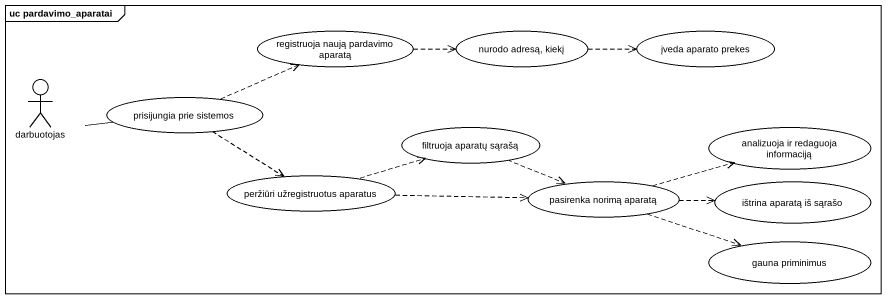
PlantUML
@startuml
mainframe uc pardavimo_aparatai
usecase "registruoja naują pardavimo aparatą" as registruoja_naują_pardavimo
usecase "nurodo adresą, kiekį" as nurodo_adresą_kiekį
usecase "įveda aparato prekes" as įveda_aparato_prekes
actor darbuotojas
usecase "prisijungia prie sistemos" as prisijungia_prie_sistemos
usecase "filtruoja aparatų sąrašą" as filtruoja_aparatų_sąrašą
usecase "analizuoja ir redaguoja informaciją" as analizuoja_ir_redaguoja
usecase "peržiūri užregistruotus aparatus" as peržiūri_užregistruotus
usecase "pasirenka norimą aparatą" as pasirenka_norimą_aparatą
usecase "ištrina aparatą iš sąrašo" as ištrina_aparatą_iš_sąrašo
usecase "gauna priminimus" as gauna_priminimus
registruoja_naują_pardavimo .right.> nurodo_adresą_kiekį
nurodo_adresą_kiekį .right.> įveda_aparato_prekes
darbuotojas -right- prisijungia_prie_sistemos
prisijungia_prie_sistemos .right.> registruoja_naują_pardavimo
prisijungia_prie_sistemos ..> peržiūri_užregistruotus
filtruoja_aparatų_sąrašą .right.> pasirenka_norimą_aparatą
peržiūri_užregistruotus .right.> filtruoja_aparatų_sąrašą
peržiūri_užregistruotus .right.> pasirenka_norimą_aparatą
pasirenka_norimą_aparatą .right.> analizuoja_ir_redaguoja
pasirenka_norimą_aparatą .right.> ištrina_aparatą_iš_sąrašo
pasirenka_norimą_aparatą .right.> gauna_priminimus
@enduml
